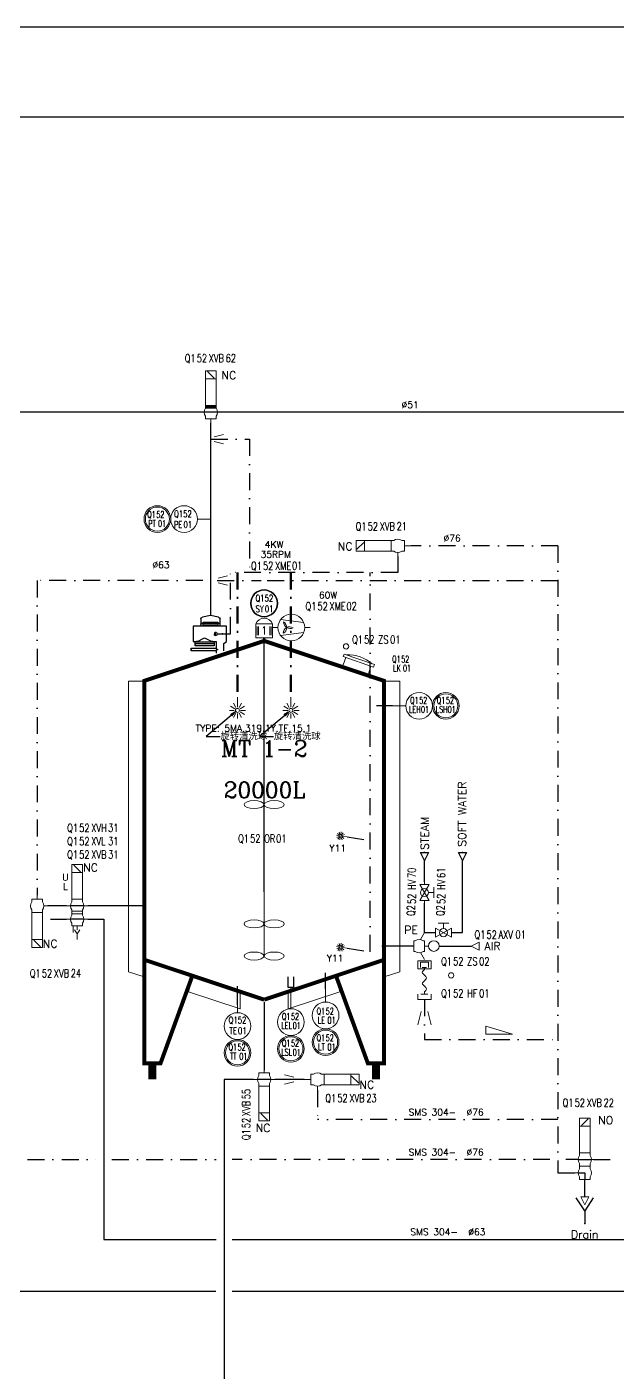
# Model space of a CAD drawing. Header units: inches. Extents: x 14562 to 16152, y 23695 to 24906.
# Drawn here: x 14953 to 15174, y 24360 to 24865 of the extents above; entities that cross this region are included whole.
import ezdxf
from ezdxf import colors
from ezdxf.entities.mleader import LeaderData, LeaderLine
from ezdxf.enums import TextEntityAlignment as Align
from ezdxf.math import Vec2, Vec3

# ---------------------------------------------------------------- set-up
doc = ezdxf.new("R2010")
doc.units = ezdxf.units.IN
doc.header["$MEASUREMENT"] = 0
doc.linetypes.add('DASHDOT2', pattern=[12.7, 6.35, -3.175, 0, -3.175])
for name, color, linetype, lineweight in [('17 Pipe CIP', 4, 'DASHDOT2', 50), ('19 Pipe Process', 30, 'Continuous', 30), ('31 Equipment', 7, 'Continuous', 9), ('33 Instruments Labels', 7, 'Continuous', 9), ('43 TXT English', 7, 'Continuous', 9)]:
    doc.layers.add(name, color=color, linetype=linetype, lineweight=lineweight)
for name, color, linetype in [('CUVERIE', 7, 'Continuous'), ('MATERIEL-DIVERS', 7, 'Continuous'), ('POMPES-PROCESS', 7, 'Continuous'), ('REPERES', 7, 'Continuous'), ('techn-data', 7, 'Continuous'), ('TEXTE', 7, 'Continuous'), ('TEXTES', 7, 'Continuous'), ('TUYAUTERIE-AIR INSTRUMENT', 3, 'Continuous'), ('TUYAUTERIE-EAU', 5, 'Continuous'), ('TUYAUTERIE-EGOUT', 32, 'Continuous'), ('TUYAUTERIE-GAZ', 3, 'Continuous'), ('TUYAUTERIE-NEP', 4, 'DASHDOT2'), ('TUYAUTERIE-VAPEUR', 6, 'Continuous'), ('TXT_FR', 7, 'Continuous'), ('VANNES', 7, 'Continuous')]:
    doc.layers.add(name, color=color, linetype=linetype)
doc.layers.get('REPERES').off()
doc.styles.add('ROMANC', font='romanc')
doc.styles.add('ROMANS', font='ROMANS.SHX')
doc.styles.add('ROMANT', font='romant')
doc.styles.get("Standard").update_dxf_attribs({"font": 'arial.ttf'})

# ---------------------------------------------------------------- blocks, each defined once
blk = doc.blocks.new('EGOUT')
at = {"color": 7}
for p, q in [((-3.2, 9.61), (0, 4.81)), ((0, 4.81), (3.2, 9.61)), ((0, 4.81), (0, 0))]:
    blk.add_line(p, q, dxfattribs=at)
at = {"color": 7, "extrusion": (0, -1, 0)}
blk.add_point((0, 0), dxfattribs=at)
at = {"layer": 'POMPES-PROCESS', "style": 'ROMANS'}
blk.add_attdef('EGOUT', text='', height=3, dxfattribs=at).set_placement((0, -4), align=Align.MIDDLE)
blk = doc.blocks.new('APV-TNK-GEN-11')
at = {"layer": '31 Equipment', "color": 7}
for points, const_width in [([(-14.94, 21.58), (-21.58, 3.32), (-24.9, 3.32), (-24.9, 83), (0, 91.3), (24.9, 83), (24.9, 3.32), (21.58, 3.32), (14.94, 21.58)], 0.83), ([(-24.9, 24.9), (0, 16.6)], 0.83), ([(24.9, 24.9), (0, 16.6)], 0.83), ([(-23.24, 3.32), (-23.24, 0)], 1.66), ([(23.24, 3.32), (23.24, 0)], 1.66)]:
    blk.add_lwpolyline(points, dxfattribs=dict(at, const_width=const_width))
at = {"layer": '31 Equipment', "ltscale": 38}
blk.add_point((0, 16), dxfattribs=at)
blk = doc.blocks.new('APV-TNK-INSULAT-12')
at = {"layer": '31 Equipment', "color": 7}
for p, q in [((-24.95, 67), (-28.22, 67)), ((-28.22, 67), (-28.22, 6.51)), ((24.95, 67), (28.22, 67)), ((28.22, 67), (28.22, 6.51)), ((-28.22, 6.51), (-24.95, 5.42)), ((28.22, 6.51), (24.95, 5.42)), ((-15.74, 2.35), (-4.98, -1.24)), ((-4.98, -1.24), (-4.98, 2.26)), ((15.74, 2.35), (4.98, -1.24)), ((4.98, -1.24), (4.98, 2.26))]:
    blk.add_line(p, q, dxfattribs=at)
at = {"layer": '31 Equipment'}
for p, q in [((-24.95, 5.42), (-24.95, 67)), ((24.95, 5.42), (24.95, 67)), ((-15.74, 2.35), (-14.94, 5.58)), ((-14.94, 5.58), (-4.98, 2.26)), ((14.94, 5.58), (4.98, 2.26)), ((15.74, 2.35), (14.94, 5.58))]:
    blk.add_line(p, q, dxfattribs=at)
at = {"layer": '31 Equipment', "ltscale": 38}
blk.add_point((0, 0), dxfattribs=at)
blk = doc.blocks.new('APV-INS-M-L-LE2')
at = {"layer": '31 Equipment', "color": 7}
blk.add_line((5, 0), (13, 0), dxfattribs=at)
at = {"layer": '31 Equipment', "lineweight": 25}
blk.add_lwpolyline([(17, 1), (13, 1), (13, 0), (13, -1), (17, -1)], dxfattribs=at)
at = {"layer": '31 Equipment', "color": 7}
blk.add_circle((0, 0), 5, dxfattribs=at)
at = {"layer": '33 Instruments Labels', "style": 'ROMANS', "width": 0.8}
blk.add_attdef('LE?', text='', height=3, dxfattribs=at).set_placement((0, 0), align=Align.MIDDLE)
blk = doc.blocks.new('APV-INS-F-L-LS')
at = {"layer": '31 Equipment'}
for radius in [5, 4.5]:
    blk.add_circle((0, 0), radius, dxfattribs=at)
at = {"layer": '33 Instruments Labels', "style": 'ROMANS', "width": 0.8}
blk.add_attdef('LS?', text='', height=3, dxfattribs=at).set_placement((0, 0), align=Align.MIDDLE)
blk = doc.blocks.new('APV-INS-M-L-TE')
at = {"layer": '31 Equipment', "color": 7}
blk.add_line((0, -5), (0, -10), dxfattribs=at)
blk.add_circle((0, 0), 5, dxfattribs=at)
at = {"layer": '33 Instruments Labels', "style": 'ROMANS', "width": 0.8, "flags": 8}
blk.add_attdef('TE', text='', height=3, dxfattribs=at).set_placement((0, 0), align=Align.MIDDLE)
blk = doc.blocks.new('APV-INS-F-L-TT')
at = {"layer": '31 Equipment'}
for radius in [5, 4.5]:
    blk.add_circle((0, 0), radius, dxfattribs=at)
blk = doc.blocks.new('APV-TNK-ACC-MOT-1')
at = {"layer": '31 Equipment', "color": 7}
for p, q in [((3.15, 6.4), (-3.15, 6.4)), ((-3.15, 6.4), (-3.15, 1.15)), ((-2.64, 5.35), (-2.64, 2.2)), ((-2.1, 5.35), (-2.1, 2.2)), ((2.1, 5.35), (2.1, 2.2)), ((2.66, 5.35), (2.66, 2.2)), ((3.15, 1.15), (3.15, 6.4)), ((-3.15, 1.15), (3.15, 1.15))]:
    blk.add_line(p, q, dxfattribs=at)
blk.add_arc((0, 5.09), 3.41, 22.6199, 157.3801, dxfattribs=at)
at = {"layer": '31 Equipment', "ltscale": 38}
blk.add_point((0, 0), dxfattribs=at)
at = {"layer": '31 Equipment', "color": 7}
blk.add_trace([(-0.39, 0), (0.39, 0), (-0.39, 1.15), (0.39, 1.15)], dxfattribs=at)
at = {"layer": '31 Equipment', "style": 'ROMANT', "width": 0.8}
blk.add_text('1', height=3, dxfattribs=at).set_placement((0, 3.89), align=Align.MIDDLE)
blk = doc.blocks.new('APV-INS-M-L-LE1')
at = {"layer": '31 Equipment', "color": 7}
blk.add_line((0, -5), (0, -10), dxfattribs=at)
blk.add_circle((0, 0), 5, dxfattribs=at)
blk = doc.blocks.new('APV-TNK-ACC-MANHOLE-1')
at = {"layer": '31 Equipment'}
for p, q in [((-6, 3), (-6, 4)), ((-6, 4), (6, 4)), ((-6, 3), (6, 3)), ((-5, 0), (-5, 3)), ((5, 3), (5, 0)), ((6, 3), (6, 4))]:
    blk.add_line(p, q, dxfattribs=at)
blk.add_arc((0, -8), 13, 67.3801, 112.6199, dxfattribs=at)
blk = doc.blocks.new('APV-INS-POS-GEN-1')
at = {"layer": '31 Equipment', "color": 5}
blk.add_circle((0, 0), 1, dxfattribs=at)
blk = doc.blocks.new('APV-FTG-CONX-QUICK-1')
at = {"layer": '31 Equipment'}
for p, q in [((-0.5, 2.5), (2.5, 2.5)), ((-0.5, -2.5), (-0.5, 2.5)), ((0, 1.5), (2, 1.5)), ((0, 0.83), (0, -0.83)), ((2, 1.5), (2, -1.5)), ((2.5, 2.5), (2.5, -2.5)), ((2.5, -2.5), (-0.5, -2.5)), ((0, -0.83), (0, -0.83)), ((2, -1.5), (0, -1.5))]:
    blk.add_line(p, q, dxfattribs=at)
blk = doc.blocks.new('APV-FTG-CONX-HOSE-1')
at = {"layer": '31 Equipment'}
for p, q in [((-4.17, 0), (-5, 0)), ((4.17, 0), (5, 0))]:
    blk.add_line(p, q, dxfattribs=at)
for points in [[(-4.17, 0), (-3.63, 0.5), (-3.42, 0.71), (-3.13, 0.79), (-2.83, 0.71), (-2.58, 0.5), (-1.54, -0.5), (-1.33, -0.71), (-1.04, -0.79), (-0.75, -0.71), (-0.5, -0.5), (0, 0)], [(0, 0), (0.54, 0.5), (0.75, 0.71), (1.04, 0.79), (1.33, 0.71), (1.58, 0.5), (2.62, -0.5), (2.83, -0.71), (3.12, -0.79), (3.42, -0.71), (3.67, -0.5), (4.17, 0)]]:
    blk.add_lwpolyline(points, dxfattribs=at)
blk = doc.blocks.new('APV-FTG-CONX-SCREWED-1')
at = {"layer": '31 Equipment'}
for p, q in [((0, 2.5), (2, 2.5)), ((0, 1.33), (0, -1.33)), ((2, 2.5), (2, -2.5)), ((0, -1.33), (0, -1.33)), ((2, -2.5), (0, -2.5))]:
    blk.add_line(p, q, dxfattribs=at)
blk = doc.blocks.new('APV-FCE-GEN-REDCON-1')
at = {"layer": '31 Equipment', "color": 7}
for p, q in [((-2.5, 2.5), (2.5, 1.25)), ((2.5, 1.25), (2.5, 1.25)), ((2.5, -1.25), (-2.5, -2.5))]:
    blk.add_line(p, q, dxfattribs=at)
blk = doc.blocks.new('APV-SIGN-FLOW-SLOPE-1')
at = {"layer": '31 Equipment'}
blk.add_lwpolyline([(-5, 2), (5, 2), (5, 5), (-5, 2)], dxfattribs=at)
at = {"layer": '31 Equipment', "style": 'ROMANS'}
blk.add_attdef('%', text='', height=2, rotation=16.6992, dxfattribs=at).set_placement((-0.64, 4.87), align=Align.MIDDLE)
blk = doc.blocks.new('APV-VLV-SSEAT-SW44-4')
at = {"layer": '31 Equipment', "ltscale": 38}
for p, q in [((1.25, 20.25), (-1.25, 17.75)), ((-2, 7.5), (-2, 6.5)), ((2, 7.5), (2, 6.5)), ((-4, 5), (-2.5, 5)), ((-2.5, 0), (-4, 0)), ((-2, 2.5), (-2, 3.5)), ((-2, 2.5), (2, 2.5)), ((-2, 2.5), (-2, 1.5)), ((2, 2.5), (2, 3.5)), ((2, 2.5), (2, 1.5)), ((-2, -1.5), (-2, -2.5)), ((-2, -2.5), (2, -2.5)), ((0, -2.5), (0, -5)), ((2, -1.5), (2, -2.5))]:
    blk.add_line(p, q, dxfattribs=at)
at = {"layer": '31 Equipment', "lineweight": 30}
for p, q in [((-2.5, 5), (2.5, 5)), ((-2.5, 0), (0, 0)), ((0, 0), (0, -2.5))]:
    blk.add_line(p, q, dxfattribs=at)
at = {"layer": '31 Equipment'}
blk.add_line((2.5, 5), (4, 5), dxfattribs=at)
at = {"layer": '31 Equipment', "ltscale": 38}
for points in [[(-2, 17.5), (2, 17.5), (2, 20.5), (-2, 20.5)], [(-2, 7.5), (2, 7.5), (2, 17.5), (-2, 17.5)]]:
    blk.add_lwpolyline(points, close=True, dxfattribs=at)
for centre, start, end in [((0, 5), 143.1301, 216.8699), ((0, 5), 323.1301, 36.8699), ((0, 0), 143.1301, 216.8699), ((0, 0), 323.1301, 36.8699)]:
    blk.add_arc(centre, 2.5, start, end, dxfattribs=at)
blk = doc.blocks.new('APV-SIGN-ARW-FLOW-1')
at = {"layer": '31 Equipment'}
for p, q in [((-1.5, -1.5), (-1.5, 1.5)), ((-1.5, 1.5), (1.5, 0)), ((1.5, 0), (-1.5, -1.5))]:
    blk.add_line(p, q, dxfattribs=at)
blk = doc.blocks.new('SPB')
at = {"color": 7}
for p, q in [((0, -6), (0, 0)), ((-2.598, -9), (-1.302, -8.25)), ((-2.124, -9.624), (-1.062, -8.562)), ((-1.5, -10.098), (-0.75, -8.802)), ((-0.774, -10.398), (-0.39, -8.952)), ((0, -10.5), (0, -9)), ((0.774, -10.398), (0.39, -8.952)), ((1.5, -10.098), (0.75, -8.802)), ((2.124, -9.624), (1.062, -8.562)), ((2.598, -9), (1.302, -8.25))]:
    blk.add_line(p, q, dxfattribs=at)
blk.add_circle((0, -7.5), 1.5, dxfattribs=at)
at = {"color": 7, "extrusion": (0, 1, 0)}
blk.add_point((0, 0), dxfattribs=at)
blk = doc.blocks.new('GOAVEC')
at = {"layer": 'MATERIEL-DIVERS'}
for p, q in [((0, 8.4), (0, 10.68)), ((0, 9.21), (6, 9.21)), ((0.48, 11.27), (3, 11.77)), ((5.28, 9.71), (0.72, 9.71)), ((0.72, 9.71), (0.72, 8.7)), ((0.72, 8.7), (5.28, 8.7)), ((3, 11.77), (5.52, 11.27)), ((5.28, 8.7), (5.28, 9.71)), ((6, 10.68), (6, 8.4)), ((-0.74, 6), (-2.03, 6)), ((-2, 8.4), (8.4, 8.4)), ((-2, 3.6), (-2, 8.4)), ((4.8, 4.8), (2.53, 3.66)), ((7.07, 3.66), (4.8, 4.8)), ((8.4, 8.4), (8.4, 3.6)), ((-1.2, 3), (-2, 3.6)), ((-1.2, 0.7), (-1.2, 3)), ((0.76, 1.27), (0.76, 1.01)), ((1.2, 1.27), (0.76, 1.27)), ((0.76, 1.01), (1.2, 1.01)), ((9, 1.52), (1.19, 1.52)), ((1.19, 1.01), (1.19, 0.72)), ((1.19, 0.72), (9, 0.72)), ((2.26, 3.6), (1.2, 3.6)), ((1.2, 3.6), (1.2, 1.27)), ((1.2, 1.01), (1.2, 0)), ((1.8, 3.49), (1.8, 2.29)), ((7.8, 3.49), (1.8, 3.49)), ((1.8, 2.89), (7.8, 2.89)), ((1.8, 2.29), (7.8, 2.29)), ((8.4, 3.6), (7.34, 3.6)), ((7.8, 2.29), (7.8, 3.49)), ((9, 0.72), (9, 1.52))]:
    blk.add_line(p, q, dxfattribs=at)
for centre, start, end in [((0.6, 10.68), 101.3099, 180), ((5.4, 10.68), 0, 78.6901), ((2.26, 4.2), 270, 296.5651), ((7.34, 4.2), 243.4349, 270)]:
    blk.add_arc(centre, 0.6, start, end, dxfattribs=at)
at = {"layer": 'MATERIEL-DIVERS', "color": 7, "extrusion": (1, 0, 0)}
for p in [(6, 9), (9, 1)]:
    blk.add_point(p, dxfattribs=at)
at = {"layer": 'MATERIEL-DIVERS', "color": 2}
for p in [(6, 9), (-2, 6), (9, 1)]:
    blk.add_point(p, dxfattribs=at)
at = {"layer": 'MATERIEL-DIVERS', "color": 7, "extrusion": (-1, 0, 0)}
blk.add_point((-2, 6), dxfattribs=at)
at = {"layer": 'MATERIEL-DIVERS', "xscale": 0.2499010929244832, "yscale": 0.2499010929244832, "zscale": 0.2499010929244832, "rotation": 90}
blk.add_blockref('SPB', (-0.74, 6), dxfattribs=at)
blk = doc.blocks.new('INSTR-M-L-SY')
at = {"layer": 'MATERIEL-DIVERS', "color": 7}
blk.add_circle((0, 0), 5, dxfattribs=at)
blk = doc.blocks.new('APV-VLV-SSEAT-SW42-3')
at = {"layer": '31 Equipment', "ltscale": 38}
for p, q in [((1.25, 15.25), (-1.25, 12.75)), ((-2, 2.5), (-2, 1.5)), ((2, 2.5), (2, 1.5)), ((-2, -2.5), (-2, -1.5)), ((2, -2.5), (-2, -2.5)), ((-2, -2.5), (2, -2.5)), ((0, -2.5), (0, -5)), ((2, -2.5), (2, -1.5))]:
    blk.add_line(p, q, dxfattribs=at)
at = {"layer": '31 Equipment'}
for p, q in [((-4, 0), (-2.5, 0)), ((2.5, 0), (4, 0))]:
    blk.add_line(p, q, dxfattribs=at)
at = {"layer": '31 Equipment', "lineweight": 30}
blk.add_line((2.5, 0), (-2.5, 0), dxfattribs=at)
at = {"layer": '31 Equipment', "ltscale": 38}
for points in [[(-2, 12.5), (2, 12.5), (2, 15.5), (-2, 15.5)], [(-2, 2.5), (2, 2.5), (2, 12.5), (-2, 12.5)]]:
    blk.add_lwpolyline(points, close=True, dxfattribs=at)
for start, end in [(143.1301, 216.8699), (323.1301, 36.8699)]:
    blk.add_arc((0, 0), 2.5, start, end, dxfattribs=at)
blk = doc.blocks.new('APV-VLV-SSEAT-SW41-3')
at = {"layer": '31 Equipment', "ltscale": 38}
for p, q in [((1.25, 15.25), (-1.25, 12.75)), ((-2, 2.5), (-2, 1.5)), ((2, 2.5), (2, 1.5)), ((2.5, 0), (4, 0)), ((-2, -2.5), (-2, -1.5)), ((2, -2.5), (-2, -2.5)), ((-2, -2.5), (2, -2.5)), ((0, -2.5), (0, -5)), ((2, -2.5), (2, -1.5))]:
    blk.add_line(p, q, dxfattribs=at)
for points in [[(-2, 12.5), (2, 12.5), (2, 15.5), (-2, 15.5)], [(-2, 2.5), (2, 2.5), (2, 12.5), (-2, 12.5)]]:
    blk.add_lwpolyline(points, close=True, dxfattribs=at)
for start, end in [(143.1301, 216.8699), (323.1301, 36.8699)]:
    blk.add_arc((0, 0), 2.5, start, end, dxfattribs=at)
blk = doc.blocks.new('APV-VLV-SAMPL-PRD20-2')
at = {"layer": '31 Equipment', "ltscale": 38}
for p, q in [((-4, 0), (-5.5, 0)), ((-2.54, 2.44), (-4, 5)), ((-4, 2), (-3.5, 2)), ((-4, 2), (-4, -2)), ((0, 2), (-0.5, 2)), ((0, 2), (0, -2)), ((0, -2), (0, 2)), ((-4, -2), (-3.5, -2)), ((-2.54, -2.44), (-4, -5)), ((0, -2), (-0.5, -2))]:
    blk.add_line(p, q, dxfattribs=at)
at = {"layer": '31 Equipment'}
blk.add_circle((-7.5, 0), 2, dxfattribs=at)
at = {"layer": '31 Equipment', "ltscale": 38}
for start, end in [(53.1301, 126.8699), (233.1301, 306.8699)]:
    blk.add_arc((-2, 0), 2.5, start, end, dxfattribs=at)
blk = doc.blocks.new('APV-VLV-DSEAT-DA34-3')
at = {"layer": '31 Equipment', "ltscale": 38}
for p, q in [((1.25, 20.25), (-1.25, 17.75)), ((-2, 7.5), (-2, 6.5)), ((2, 7.5), (2, 6.5)), ((-4, 5), (-2.5, 5)), ((-2, 3), (-2, 3.5)), ((-2, 2), (-2, 1.5)), ((2, 3), (2, 3.5)), ((2, 2), (2, 1.5)), ((4, 5), (2.5, 5)), ((-4, 0), (-2.5, 0)), ((-2, -2.5), (-2, -1.5)), ((-2, -2.5), (2, -2.5)), ((0, -5.5), (-1, -4)), ((0, -2.5), (0, -4)), ((1, -4), (0, -5.5)), ((1.5, -2.5), (1.5, -5)), ((2, -2.5), (2, -1.5)), ((2.5, 0), (4, 0)), ((0, -5.5), (0, -7.5))]:
    blk.add_line(p, q, dxfattribs=at)
at = {"layer": '31 Equipment', "lineweight": 30}
for p, q in [((-2.5, 5), (2.5, 5)), ((-2.5, 0), (2.5, 0))]:
    blk.add_line(p, q, dxfattribs=at)
at = {"layer": '31 Equipment', "ltscale": 38}
for points in [[(-2, 17.5), (2, 17.5), (2, 20.5), (-2, 20.5)], [(-2, 7.5), (2, 7.5), (2, 17.5), (-2, 17.5)], [(-2, 3), (2, 3), (2, 2), (-2, 2)]]:
    blk.add_lwpolyline(points, close=True, dxfattribs=at)
for centre, start, end in [((0, 5), 143.1301, 216.8699), ((0, 5), 323.1301, 36.8699), ((0, 0), 143.1301, 216.8699), ((0, 0), 323.1301, 36.8699)]:
    blk.add_arc(centre, 2.5, start, end, dxfattribs=at)
at = {"layer": '31 Equipment', "style": 'ROMANS', "flags": 8}
for tag, p in [('U', (3, 14.5)), ('L', (3, 11))]:
    blk.add_attdef(tag, p, '', height=2.5, dxfattribs=at)
blk = doc.blocks.new('APV-VLV-SSEAT-M+MP42-3')
at = {"layer": '31 Equipment'}
h = blk.add_hatch(dxfattribs=at)
h.set_pattern_fill('ANSI31', color=256, scale=0.01, style=0)
h.set_pattern_definition([(45, (0, 0), (-0.02245064, 0.02245064), [])])
h.paths.add_polyline_path([(2, 2.5), (-2, 2.5), (-2, 1.5), (2, 1.5)])
at = {"layer": '31 Equipment', "ltscale": 38}
for p, q in [((1.25, 15.25), (-1.25, 12.75)), ((-4, 0), (-2.5, 0)), ((-2, 2.5), (-2, 1.5)), ((-2, 1.5), (2, 1.5)), ((2, 2.5), (2, 1.5)), ((-2, -2.5), (-2, -1.5)), ((2, -2.5), (-2, -2.5)), ((-2, -2.5), (2, -2.5)), ((0, -2.5), (0, -5)), ((2, -2.5), (2, -1.5))]:
    blk.add_line(p, q, dxfattribs=at)
at = {"layer": '31 Equipment', "lineweight": 30}
blk.add_line((-2.5, 0), (2.5, 0), dxfattribs=at)
at = {"layer": '31 Equipment'}
blk.add_line((2.5, 0), (4, 0), dxfattribs=at)
at = {"layer": '31 Equipment', "ltscale": 38}
for points in [[(-2, 12.5), (2, 12.5), (2, 15.5), (-2, 15.5)], [(-2, 2.5), (2, 2.5), (2, 12.5), (-2, 12.5)]]:
    blk.add_lwpolyline(points, close=True, dxfattribs=at)
for start, end in [(143.1301, 216.8699), (323.1301, 36.8699)]:
    blk.add_arc((0, 0), 2.5, start, end, dxfattribs=at)
blk = doc.blocks.new('APV-TNK-ACC-SPRAYBALL-1')
at = {"layer": '31 Equipment'}
for p, q in [((0, -3.81), (0, 0)), ((-1.19, -5), (-3.05, -5)), ((-1.03, -4.4), (-2.65, -3.47)), ((-0.6, -3.97), (-1.53, -2.35)), ((0.6, -3.97), (1.53, -2.35)), ((1.03, -4.4), (2.65, -3.47)), ((1.19, -5), (3.05, -5)), ((-1.03, -5.6), (-2.65, -6.53)), ((-0.6, -6.03), (-1.53, -7.65)), ((0, -6.19), (0, -8.05)), ((0.6, -6.03), (1.53, -7.65)), ((1.03, -5.6), (2.65, -6.53))]:
    blk.add_line(p, q, dxfattribs=at)
blk.add_circle((0, -5), 0.738, dxfattribs=at)
blk = doc.blocks.new('APV-TNK-ACC-AGIT-1')
at = {"layer": '31 Equipment'}
blk.add_line((0, 0), (0, -8), dxfattribs=at)
for centre in [(-2.5, -8), (2.5, -8)]:
    blk.add_ellipse(centre, major_axis=(-2.5, 0), ratio=0.4, dxfattribs=at)
blk = doc.blocks.new('APV-INS-F-L-LT')
at = {"layer": '31 Equipment'}
for radius in [5, 4.5]:
    blk.add_circle((0, 0), radius, dxfattribs=at)
blk = doc.blocks.new('APV-INS-M-L-PE')
at = {"layer": '31 Equipment', "color": 7}
blk.add_line((0, -5), (0, -10), dxfattribs=at)
blk.add_circle((0, 0), 5, dxfattribs=at)
at = {"layer": '33 Instruments Labels', "style": 'ROMANS', "width": 0.8, "flags": 8}
blk.add_attdef('PE', text='', height=3, dxfattribs=at).set_placement((0, 0), align=Align.MIDDLE)
blk = doc.blocks.new('APV-INS-F-L-PT')
at = {"layer": '31 Equipment'}
for radius in [5, 4.5]:
    blk.add_circle((0, 0), radius, dxfattribs=at)
blk = doc.blocks.new('REPNORM')
at = {"layer": 'TEXTES', "style": 'ROMANS', "width": 0.75}
for tag, p in [('ZONE', (-9.75, -1.25)), ('SOUSZONE', (-5.25, -1.25)), ('ELEMENT', (0, -1.25)), ('NUM', (4.5, -1.25))]:
    blk.add_attdef(tag, p, '', height=3, dxfattribs=at)
blk = doc.blocks.new('REPINS2')
at = {"layer": 'TEXTES', "style": 'ROMANS', "width": 0.7}
for tag, p in [('ZONE', (-3.35, 0.8)), ('SOUSZONE', (0.05, 0.8)), ('NUM', (0.7, -2.6))]:
    blk.add_attdef(tag, p, '', height=2.5, dxfattribs=at)
blk.add_attdef('ELEMENT', text='', height=2.5, dxfattribs=at).set_placement((-1.56, -2.59), align=Align.CENTER)
blk = doc.blocks.new('REPINS')
at = {"layer": 'TEXTES', "style": 'ROMANS', "width": 0.75}
for tag, p in [('ZONE', (-3.3, 1)), ('SOUSZONE', (0.1, 1)), ('NUM', (0.2, -3))]:
    blk.add_attdef(tag, p, '', height=2.5, dxfattribs=at)
blk.add_attdef('ELEMENT', text='', height=2.5, dxfattribs=at).set_placement((-0.2, -3), align=Align.RIGHT)
blk = doc.blocks.new('REPNORM1')
at = {"layer": 'TEXTES', "style": 'ROMANS', "width": 0.75}
for tag, p in [('ZONE', (-9.75, -1.25)), ('SOUSZONE', (-5.25, -1.25)), ('ELEMENT', (-0.75, -1.25)), ('NUM', (5.59, -1.22))]:
    blk.add_attdef(tag, p, '', height=3, dxfattribs=at)
blk = doc.blocks.new('APV-PMP-GEN-FAN-1')
at = {"layer": '31 Equipment', "ltscale": 38}
for p, q in [((-5, 0), (-7, 0)), ((5, 0), (7, 0))]:
    blk.add_line(p, q, dxfattribs=at)
at = {"layer": '31 Equipment', "color": 7}
for p, q in [((4.62, 1.91), (-4.01, 2.99)), ((-3.44, 2.92), (-3.44, 2.92)), ((-4.03, -2.96), (4.65, -1.85))]:
    blk.add_line(p, q, dxfattribs=at)
blk.add_circle((0, 0), 5, dxfattribs=at)
for centre, radius, start, end in [((-4.14, 0.04), 2.42, 297.7105, 59.0333), ((-0.6, -2.14), 2.41, 57.3705, 179.0726), ((-0.42, 2.11), 2.48, 179.801, 296.7761)]:
    blk.add_arc(centre, radius, start, end, dxfattribs=at)
blk = doc.blocks.new('FLE23-A')
at = {"color": 7}
for p, q in [((0, 1.5), (-3, 0)), ((-3, 0), (0, -1.5)), ((0, -1.5), (0, 1.5))]:
    blk.add_line(p, q, dxfattribs=at)
at = {"layer": 'MATERIEL-DIVERS', "color": 7, "extrusion": (-1, 0, 0)}
blk.add_point((-3, 0), dxfattribs=at)
at = {"layer": 'MATERIEL-DIVERS', "color": 2}
for p in [(-3, 0), (0, 0)]:
    blk.add_point(p, dxfattribs=at)
at = {"layer": 'MATERIEL-DIVERS', "color": 7, "extrusion": (1, 0, 0)}
blk.add_point((0, 0), dxfattribs=at)
blk = doc.blocks.new('APV-VLVM-BALL-KHV+MF-1')
at = {"layer": '31 Equipment', "ltscale": 38}
for p, q in [((-3, 0), (-4, 0)), ((3, 0), (4, 0))]:
    blk.add_line(p, q, dxfattribs=at)
at = {"layer": '31 Equipment'}
for p, q in [((-3, 1.734), (-3, -1.734)), ((-3, -1.734), (3, 1.734)), ((3, -1.734), (-3, 1.734)), ((-2, 3.5), (2, 3.5)), ((0, 1.5), (0, 3.5)), ((3, 1.734), (3, -1.734))]:
    blk.add_line(p, q, dxfattribs=at)
blk.add_circle((0, 0), 1.5, dxfattribs=at)

msp = doc.modelspace()

# ---------------------------------------------------------------- linework, layer by layer
at = {"layer": '17 Pipe CIP'}
for p, q in [((15031.59, 24660.14), (15031.59, 24613.44)), ((15051.59, 24660.14), (15051.59, 24613.44))]:
    msp.add_line(p, q, dxfattribs=at)
at = {"layer": '19 Pipe Process'}
for p, q in [((15101.59, 24525.14), (15101.59, 24536.14)), ((14967.59, 24535.14), (14960.59, 24535.14)), ((14996.59, 24535.14), (14975.59, 24535.14)), ((14961.59, 24530.14), (14967.59, 24530.14)), ((14975.59, 24530.14), (14981.59, 24530.14)), ((14981.59, 24530.14), (14981.59, 24410.14)), ((15097.59, 24520.14), (15085.59, 24520.14)), ((15041.59, 24499.14), (15041.59, 24473.64)), ((15037.59, 24470.14), (15026.59, 24470.14)), ((15026.59, 24470.14), (15026.59, 24340.14)), ((15056.59, 24470.14), (15045.59, 24470.14)), ((14981.59, 24410.14), (15023.59, 24410.14)), ((15029.59, 24410.14), (15313.59, 24410.14)), ((14869.6, 24390.85), (15023.49, 24390.85)), ((15029.66, 24390.85), (15313.86, 24390.85))]:
    msp.add_line(p, q, dxfattribs=at)
at = {"layer": 'CUVERIE'}
for p, q in [((15089.59, 24610.14), (15083.59, 24610.14)), ((15064.59, 24504.14), (15064.59, 24510.14)), ((15031.59, 24498.14), (15031.59, 24505.14))]:
    msp.add_line(p, q, dxfattribs=at)
at = {"layer": 'MATERIEL-DIVERS'}
msp.add_line((15041.56, 24540.43), (15041.59, 24634.48), dxfattribs=at)
at = {"layer": 'TUYAUTERIE-AIR INSTRUMENT'}
msp.add_line((15107.09, 24520.14), (15119.09, 24520.14), dxfattribs=at)
at = {"layer": 'TUYAUTERIE-EAU'}
for p, q in [((15115.79, 24544.14), (15115.79, 24552.14)), ((15115.79, 24525.14), (15115.79, 24544.14)), ((15101.59, 24525.14), (15105.72, 24525.14)), ((15111.65, 24525.14), (15115.79, 24525.14))]:
    msp.add_line(p, q, dxfattribs=at)
at = {"layer": 'TUYAUTERIE-EGOUT'}
msp.add_line((15161.59, 24426.14), (15161.59, 24432.64), dxfattribs=at)
at = {"layer": 'TUYAUTERIE-GAZ'}
for p, q in [((14670.14, 24830.82), (15299.15, 24830.82)), ((15361, 24720.14), (14875.59, 24720.14)), ((15021.59, 24644.14), (15021.59, 24716.14))]:
    msp.add_line(p, q, dxfattribs=at)
at = {"layer": 'TUYAUTERIE-NEP'}
for p, q in [((15021.59, 24710.14), (15036.04, 24710.14)), ((15036.04, 24710.14), (15036.04, 24660.14)), ((15151.59, 24670.14), (15096.59, 24670.14)), ((15151.59, 24670.14), (15151.59, 24435.14)), ((15091.59, 24666.14), (15091.59, 24660.14)), ((15018.59, 24657.14), (14956.59, 24657.14)), ((14956.59, 24657.14), (14956.59, 24539.14)), ((15024.03, 24657.14), (15040.49, 24657.14)), ((15091.59, 24660.14), (15029.03, 24660.14)), ((15029.03, 24637.14), (15029.03, 24660.14)), ((15042.76, 24657.14), (15151.59, 24657.14)), ((15081.22, 24517.95), (15081.22, 24660.14)), ((15027.59, 24637.14), (15029.03, 24637.14)), ((15072.65, 24561), (15081.22, 24559.67)), ((15072.65, 24519.28), (15081.22, 24517.95)), ((15101.59, 24500.14), (15101.59, 24485.14)), ((15101.59, 24485.14), (15151.59, 24485.14)), ((15061.59, 24466.14), (15061.59, 24455.14)), ((15151.59, 24455.14), (15061.59, 24455.14)), ((14914.59, 24440.14), (14978.59, 24440.14)), ((14984.59, 24440.14), (15023.59, 24440.14)), ((15148.59, 24440.14), (15029.59, 24440.14)), ((15159.09, 24440.14), (15154.59, 24440.14)), ((15164.84, 24440.14), (15172.24, 24440.14)), ((15151.59, 24435.14), (15158.59, 24435.14))]:
    msp.add_line(p, q, dxfattribs=at)
at = {"layer": 'TUYAUTERIE-VAPEUR'}
for p, q in [((14722.09, 24864.58), (15411.37, 24864.58)), ((15101.59, 24544.14), (15101.59, 24552.14))]:
    msp.add_line(p, q, dxfattribs=at)

# ---------------------------------------------------------------- block references
at = {"layer": '17 Pipe CIP', "xscale": 0.5, "yscale": 0.5, "rotation": 261.1709262954927}
for p in [(15072.65, 24561), (15072.65, 24519.28)]:
    msp.add_blockref('APV-TNK-ACC-SPRAYBALL-1', p, dxfattribs=at)
at = {"layer": '31 Equipment'}
for p in [(15031.59, 24613.44), (15051.59, 24613.44)]:
    msp.add_blockref('APV-TNK-ACC-SPRAYBALL-1', p, dxfattribs=at)
at = {"layer": '33 Instruments Labels'}
for name, p in [('APV-INS-F-L-PT', (15001.59, 24680.14)), ('APV-INS-F-L-LT', (15064.59, 24484.14))]:
    msp.add_blockref(name, p, dxfattribs=at)
for name, p, rotation in [('APV-INS-M-L-PE', (15011.59, 24680.14), 90), ('APV-INS-M-L-LE1', (15064.59, 24494.14), 180)]:
    msp.add_blockref(name, p, dxfattribs=dict(at, rotation=rotation))
at = {"layer": '33 Instruments Labels', "xscale": -1}
for name, p in [('APV-INS-POS-GEN-1', (15072.26, 24632.41)), ('APV-INS-F-L-LS', (15109.59, 24610.14)), ('APV-INS-POS-GEN-1', (15111.59, 24509.14)), ('APV-INS-F-L-TT', (15031.59, 24480.14))]:
    msp.add_blockref(name, p, dxfattribs=at)
for name, p, rotation in [('APV-INS-M-L-LE1', (15099.59, 24610.14), 270), ('APV-INS-M-L-LE2', (15051.59, 24491.64), 270), ('APV-INS-M-L-TE', (15031.59, 24490.14), 180), ('APV-INS-F-L-LS', (15051.59, 24481.64), 90)]:
    msp.add_blockref(name, p, dxfattribs=dict(at, rotation=rotation))
at = {"layer": '33 Instruments Labels', "xscale": -1.5, "yscale": 1.5, "zscale": 1.5}
for p in [(15041.56, 24585.14), (15041.56, 24540.43), (15041.56, 24528.39)]:
    msp.add_blockref('APV-TNK-ACC-AGIT-1', p, dxfattribs=at)
at = {"layer": 'CUVERIE'}
for name, p, xscale, yscale, zscale in [('GOAVEC', (15025.06, 24629.91), -1.199999999999999, 1.199999999999999, 1.199999999999999), ('APV-TNK-GEN-11', (15041.59, 24470.14), -1.8, 1.8, 1.8), ('APV-TNK-INSULAT-12', (15041.59, 24498.78), -1.8, 1.8, 1.8)]:
    msp.add_blockref(name, p, dxfattribs=dict(at, xscale=xscale, yscale=yscale, zscale=zscale))
msp.add_blockref('APV-TNK-ACC-MOT-1', (15041.59, 24634.48), dxfattribs=at)
at = {"layer": 'CUVERIE', "xscale": -1, "rotation": 340.6180997303045}
msp.add_blockref('APV-TNK-ACC-MANHOLE-1', (15075.87, 24623.8), dxfattribs=at)
at = {"layer": 'MATERIEL-DIVERS', "xscale": 0.7, "yscale": 0.7, "zscale": 0.7, "rotation": 180}
for p in [(15024.59, 24710.14), (15026.15, 24657.14)]:
    msp.add_blockref('APV-FCE-GEN-REDCON-1', p, dxfattribs=at)
at = {"layer": 'MATERIEL-DIVERS'}
msp.add_blockref('APV-PMP-GEN-FAN-1', (15051.75, 24639.48), dxfattribs=at)
at = {"layer": 'MATERIEL-DIVERS', "xscale": -1}
for name, p, rotation in [('FLE23-A', (15101.59, 24555.14), 270), ('FLE23-A', (15115.79, 24555.14), 270), ('APV-FTG-CONX-QUICK-1', (15101.59, 24512.14), 270), ('APV-FTG-CONX-HOSE-1', (15101.59, 24507.14), 270), ('APV-FTG-CONX-SCREWED-1', (15101.59, 24502.14), 90), ('APV-FCE-GEN-REDCON-1', (15101.59, 24493.14), 270), ('APV-SIGN-ARW-FLOW-1', (15161.59, 24424.64), 90)]:
    msp.add_blockref(name, p, dxfattribs=dict(at, rotation=rotation))
msp.add_blockref('APV-SIGN-FLOW-SLOPE-1', (15129.59, 24485.14), dxfattribs=at)
at = {"layer": 'MATERIEL-DIVERS', "xscale": 0.7, "yscale": 0.7, "zscale": 0.7}
msp.add_blockref('APV-FCE-GEN-REDCON-1', (15050.98, 24470.14), dxfattribs=at)
at = {"layer": 'MATERIEL-DIVERS'}
ref = msp.add_blockref('EGOUT', (15161.59, 24416.14), dxfattribs=dict(at, xscale=-1))
ref.add_attrib('EGOUT', 'Drain', dxfattribs={"layer": 'POMPES-PROCESS', "height": 3, "style": 'ROMANS'}).set_placement((15161.59, 24412.14), align=Align.MIDDLE)
at = {"layer": 'REPERES'}
for name, p, values in [('REPNORM1', (15021.59, 24740.14), {'ZONE': 'Q1', 'SOUSZONE': '52', 'ELEMENT': 'XVB', 'NUM': '62'}), ('REPINS2', (15001.17, 24679.8), {'ZONE': 'Q1', 'SOUSZONE': '52', 'NUM': '01', 'ELEMENT': 'PT'}), ('REPINS', (15011.17, 24679.8), {'ZONE': 'Q1', 'SOUSZONE': '52', 'ELEMENT': 'PE', 'NUM': '01'}), ('REPNORM1', (15085.59, 24677.14), {'ZONE': 'Q1', 'SOUSZONE': '52', 'ELEMENT': 'XVB', 'NUM': '21'}), ('REPNORM1', (15046.41, 24662.35), {'ZONE': 'Q1', 'SOUSZONE': '52', 'ELEMENT': 'XME', 'NUM': '01'}), ('REPINS', (15041.65, 24648.2), {'ZONE': 'Q1', 'SOUSZONE': '52', 'ELEMENT': 'SY', 'NUM': '01'}), ('REPNORM1', (15066.81, 24647.2), {'ZONE': 'Q1', 'SOUSZONE': '52', 'ELEMENT': 'XME', 'NUM': '02'}), ('REPNORM', (15084.26, 24634.72), {'ZONE': 'Q1', 'SOUSZONE': '52', 'ELEMENT': 'ZS', 'NUM': '01'}), ('REPINS2', (15092.86, 24625.58), {'ZONE': 'Q1', 'SOUSZONE': '52', 'NUM': '01', 'ELEMENT': 'LK'}), ('REPINS2', (15099.59, 24610.14), {'ZONE': 'Q1', 'SOUSZONE': '52', 'NUM': '01', 'ELEMENT': 'LEH'}), ('REPINS2', (15109.59, 24610.14), {'ZONE': 'Q1', 'SOUSZONE': '52', 'NUM': '01', 'ELEMENT': 'LSH'}), ('REPNORM1', (14977.59, 24564.14), {'ZONE': 'Q1', 'SOUSZONE': '52', 'ELEMENT': 'XVH', 'NUM': '31'}), ('REPNORM1', (14977.59, 24559.14), {'ZONE': 'Q1', 'SOUSZONE': '52', 'ELEMENT': 'XVL', 'NUM': '31'}), ('REPNORM', (15041.59, 24560.14), {'ZONE': 'Q1', 'SOUSZONE': '52', 'ELEMENT': 'OR', 'NUM': '01'}), ('REPNORM1', (14977.59, 24554.14), {'ZONE': 'Q1', 'SOUSZONE': '52', 'ELEMENT': 'XVB', 'NUM': '31'}), ('REPNORM1', (15130.09, 24524.14), {'ZONE': 'Q1', 'SOUSZONE': '52', 'ELEMENT': 'AXV', 'NUM': '01'}), ('REPNORM', (15117.59, 24514.14), {'ZONE': 'Q1', 'SOUSZONE': '52', 'ELEMENT': 'ZS', 'NUM': '02'}), ('REPNORM1', (14963.59, 24509.64), {'ZONE': 'Q1', 'SOUSZONE': '52', 'ELEMENT': 'XVB', 'NUM': '24'}), ('REPNORM', (15117.59, 24502.14), {'ZONE': 'Q1', 'SOUSZONE': '52', 'ELEMENT': 'HF', 'NUM': '01'}), ('REPINS2', (15051.59, 24491.64), {'ZONE': 'Q1', 'SOUSZONE': '52', 'NUM': '01', 'ELEMENT': 'LEL'}), ('REPINS2', (15064.59, 24493.64), {'ZONE': 'Q1', 'SOUSZONE': '52', 'NUM': '01', 'ELEMENT': 'LE'}), ('REPINS', (15031.59, 24490.14), {'ZONE': 'Q1', 'SOUSZONE': '52', 'ELEMENT': 'TE', 'NUM': '01'}), ('REPINS2', (15051.59, 24481.64), {'ZONE': 'Q1', 'SOUSZONE': '52', 'NUM': '01', 'ELEMENT': 'LSL'}), ('REPINS2', (15064.59, 24483.64), {'ZONE': 'Q1', 'SOUSZONE': '52', 'NUM': '01', 'ELEMENT': 'LT'}), ('REPINS2', (15031.59, 24480.14), {'ZONE': 'Q1', 'SOUSZONE': '52', 'NUM': '01', 'ELEMENT': 'TT'}), ('REPNORM1', (15074.24, 24462.85), {'ZONE': 'Q1', 'SOUSZONE': '52', 'ELEMENT': 'XVB', 'NUM': '23'}), ('REPNORM1', (15163.09, 24461.14), {'ZONE': 'Q1', 'SOUSZONE': '52', 'ELEMENT': 'XVB', 'NUM': '22'})]:
    msp.add_blockref(name, p, dxfattribs=at).add_auto_attribs(values)
msp.add_blockref('INSTR-M-L-SY', (15041.56, 24648.56), dxfattribs=at)
at = {"layer": 'REPERES', "xscale": -1}
msp.add_blockref('INSTR-M-L-SY', (15041.56, 24648.56), dxfattribs=at)
at = {"layer": 'REPERES'}
ref = msp.add_blockref('REPNORM', (15096.59, 24541.14), dxfattribs=dict(at, xscale=-1, rotation=270))
ref.add_attrib('ZONE', 'Q2', (15098.05, 24531.39), dxfattribs={"layer": 'TEXTES', "height": 3, "rotation": 90, "style": 'ROMANS', "width": 0.75})
ref.add_attrib('SOUSZONE', '52', (15098.34, 24535.89), dxfattribs={"layer": 'TEXTES', "height": 3, "rotation": 90, "style": 'ROMANS', "width": 0.75})
ref.add_attrib('ELEMENT', 'HV', (15098.34, 24541.14), dxfattribs={"layer": 'TEXTES', "height": 3, "rotation": 90, "style": 'ROMANS', "width": 0.75})
ref.add_attrib('NUM', '70', (15098.34, 24545.64), dxfattribs={"layer": 'TEXTES', "height": 3, "rotation": 90, "style": 'ROMANS', "width": 0.75})
ref = msp.add_blockref('REPNORM', (15107.58, 24541.14), dxfattribs=dict(at, xscale=-1, rotation=270))
ref.add_attrib('ZONE', 'Q2', (15109.05, 24531.39), dxfattribs={"layer": 'TEXTES', "height": 3, "rotation": 90, "style": 'ROMANS', "width": 0.75})
ref.add_attrib('SOUSZONE', '52', (15109.33, 24535.89), dxfattribs={"layer": 'TEXTES', "height": 3, "rotation": 90, "style": 'ROMANS', "width": 0.75})
ref.add_attrib('ELEMENT', 'HV', (15109.33, 24541.14), dxfattribs={"layer": 'TEXTES', "height": 3, "rotation": 90, "style": 'ROMANS', "width": 0.75})
ref.add_attrib('NUM', '61', (15109.33, 24545.64), dxfattribs={"layer": 'TEXTES', "height": 3, "rotation": 90, "style": 'ROMANS', "width": 0.75})
ref = msp.add_blockref('REPNORM1', (15034.59, 24457.14), dxfattribs=dict(at, xscale=-1, rotation=270))
ref.add_attrib('ZONE', 'Q1', (15036.34, 24447.39), dxfattribs={"layer": 'TEXTES', "height": 3, "rotation": 90, "style": 'ROMANS', "width": 0.75})
ref.add_attrib('SOUSZONE', '52', (15036.34, 24451.89), dxfattribs={"layer": 'TEXTES', "height": 3, "rotation": 90, "style": 'ROMANS', "width": 0.75})
ref.add_attrib('ELEMENT', 'XVB', (15036.34, 24456.39), dxfattribs={"layer": 'TEXTES', "height": 3, "rotation": 90, "style": 'ROMANS', "width": 0.75})
ref.add_attrib('NUM', '55', (15036.36, 24462.73), dxfattribs={"layer": 'TEXTES', "height": 3, "rotation": 90, "style": 'ROMANS', "width": 0.75})
at = {"layer": 'TUYAUTERIE-NEP', "xscale": -1}
msp.add_blockref('APV-VLV-SSEAT-M+MP42-3', (15021.59, 24720.14), dxfattribs=at)
at = {"layer": 'VANNES', "xscale": -1}
for name, p, rotation in [('APV-VLV-SSEAT-SW41-3', (15091.59, 24670.14), 90), ('APV-VLVM-BALL-KHV+MF-1', (15101.59, 24540.14), 270), ('APV-VLV-SSEAT-SW41-3', (14956.59, 24535.14), 180), ('APV-VLV-SSEAT-SW42-3', (15041.59, 24470.14), 180)]:
    msp.add_blockref(name, p, dxfattribs=dict(at, rotation=rotation))
at = {"layer": 'VANNES'}
ref = msp.add_blockref('APV-VLV-DSEAT-DA34-3', (14971.59, 24530.14), dxfattribs=dict(at, xscale=-1))
ref.add_attrib('U', 'U', (14965.97, 24544.64), dxfattribs={"layer": '31 Equipment', "height": 2.5, "style": 'ROMANS', "flags": 8})
ref.add_attrib('L', 'L', (14966.21, 24541.14), dxfattribs={"layer": '31 Equipment', "height": 2.5, "style": 'ROMANS', "flags": 8})
for name, p in [('APV-VLVM-BALL-KHV+MF-1', (15108.72, 24525.14)), ('APV-VLV-SSEAT-SW44-4', (15161.59, 24435.14))]:
    msp.add_blockref(name, p, dxfattribs=at)
at = {"layer": 'VANNES', "xscale": -1}
msp.add_blockref('APV-VLV-SAMPL-PRD20-2', (15097.59, 24520.14), dxfattribs=at)
at = {"layer": 'VANNES'}
for name, p, rotation in [('APV-SIGN-ARW-FLOW-1', (15120.59, 24520.14), 180), ('APV-VLV-SSEAT-SW41-3', (15061.59, 24470.14), 270)]:
    msp.add_blockref(name, p, dxfattribs=dict(at, rotation=rotation))

# ---------------------------------------------------------------- texts
at = {"layer": 'techn-data', "style": 'ROMANS'}
for s, p in [('%%C51', (15096.23, 24722.98)), ('4KW', (15045.3, 24670.64)), ('%%C76', (15111.95, 24672.98)), ('35RPM', (15045.9, 24666.89)), ('%%C63', (15002.95, 24662.98)), ('60W', (15065.51, 24651.65)), ('TYPE: 5MA.319.1Y.TF.15.1 ', (15038.45, 24601.72)), ('Y11', (15069.12, 24556.79)), ('Y11', (15068.13, 24515.54)), ('SMS 304-', (15104.56, 24457.85)), ('%%C76', (15120.56, 24457.85)), ('SMS 304-', (15104.56, 24442.85)), ('%%C76', (15120.56, 24442.85)), ('SMS 304-', (15105.23, 24412.98)), ('%%C63', (15121.23, 24412.98))]:
    msp.add_text(s, height=2.5, dxfattribs=at).set_placement(p, align=Align.MIDDLE_CENTER)
at = {"layer": 'TEXTE', "style": 'ROMANS'}
for s, p in [('SOFT WATER', (15115.67, 24569.56)), ('STEAM', (15101.68, 24562.35))]:
    msp.add_text(s, height=3, rotation=90, dxfattribs=at).set_placement(p, align=Align.MIDDLE)
msp.add_text('AIR', height=3, dxfattribs=at).set_placement((15127.09, 24520.14), align=Align.MIDDLE)
at = {"layer": 'TEXTES', "style": 'ROMANS'}
for s, p in [('NC', (15025.58, 24732.54)), ('NC', (15069.14, 24668.41)), ('NC', (14973.82, 24548.03)), ('NC', (14958.69, 24519.5)), ('NC', (15077.27, 24466.67)), ('NO', (15166.67, 24453.35)), ('NC', (15038.41, 24450.44))]:
    msp.add_text(s, height=3, dxfattribs=at).set_placement(p)
at = {"layer": 'TXT_FR', "style": 'ROMANS'}
msp.add_text('PE', height=3, dxfattribs=at).set_placement((15096.59, 24526.14), align=Align.MIDDLE)
at = {"layer": 'TXT_FR', "char_height": 6, "width": 112.5, "attachment_point": 5, "style": 'ROMANC'}
for s, insert in [('MT 1-2', (15041.59, 24594.14)), ('20000L', (15041.59, 24578.62))]:
    msp.add_mtext(s, dxfattribs=dict(at, insert=insert))

# ---------------------------------------------------------------- leaders
at = {"layer": '43 TXT English', "color": 1}
ml = msp.add_multileader_mtext('Standard', dxfattribs=at)
ml.set_content('{\\fSimSun|b0|i0|c134|p2;旋转清洗球}', color=1)
ml.set_leader_properties()
ml.build(insert=Vec2(0, 0))
ml.multileader.update_dxf_attribs({"dogleg_length": 0.36, "arrow_head_size": 3})
ctx = ml.context
ctx.base_point, ctx.char_height, ctx.arrow_head_size, ctx.landing_gap_size, ctx.plane_origin = Vec3(15025.12, 24598.68), 2.5, 3, 0.09, Vec3(15031.59, 24608.44)
notes = []
notes.append((ctx, [(0, (1, 1, 0), (15019.87, 24598.68), (1, 0), 5.25, [(0, [(15031.59, 24608.44)], 0, [])])]))
ctx.mtext.insert, ctx.mtext.flow_direction = Vec3(15025.21, 24600.13), 5
ml = msp.add_multileader_mtext('Standard', dxfattribs=at)
ml.set_content('{\\fSimSun|b0|i0|c134|p2;旋转清洗球}', color=1)
ml.set_leader_properties()
ml.build(insert=Vec2(0, 0))
ml.multileader.update_dxf_attribs({"dogleg_length": 0.36, "arrow_head_size": 3})
ctx = ml.context
ctx.base_point, ctx.char_height, ctx.arrow_head_size, ctx.landing_gap_size, ctx.plane_origin = Vec3(15045.12, 24598.68), 2.5, 3, 0.09, Vec3(15051.59, 24608.44)
notes.append((ctx, [(0, (1, 1, 0), (15039.87, 24598.68), (1, 0), 5.25, [(0, [(15051.59, 24608.44)], 0, [])])]))
ctx.mtext.insert, ctx.mtext.flow_direction = Vec3(15045.21, 24600.13), 5
for ctx, leaders in notes:
    for number, flags, end, landing, length, lines in leaders:
        leader = LeaderData()
        leader.index, (leader.has_last_leader_line, leader.has_dogleg_vector, leader.attachment_direction) = number, flags
        leader.last_leader_point, leader.dogleg_vector, leader.dogleg_length = Vec3(end), Vec3(landing), length
        for number, points, colour, breaks in lines:
            line = LeaderLine()
            line.index, line.vertices, line.color, line.breaks = number, Vec3.list(points), colors.encode_raw_color(colour), breaks
            leader.lines.append(line)
        ctx.leaders.append(leader)

doc.saveas('drawing.dxf')
